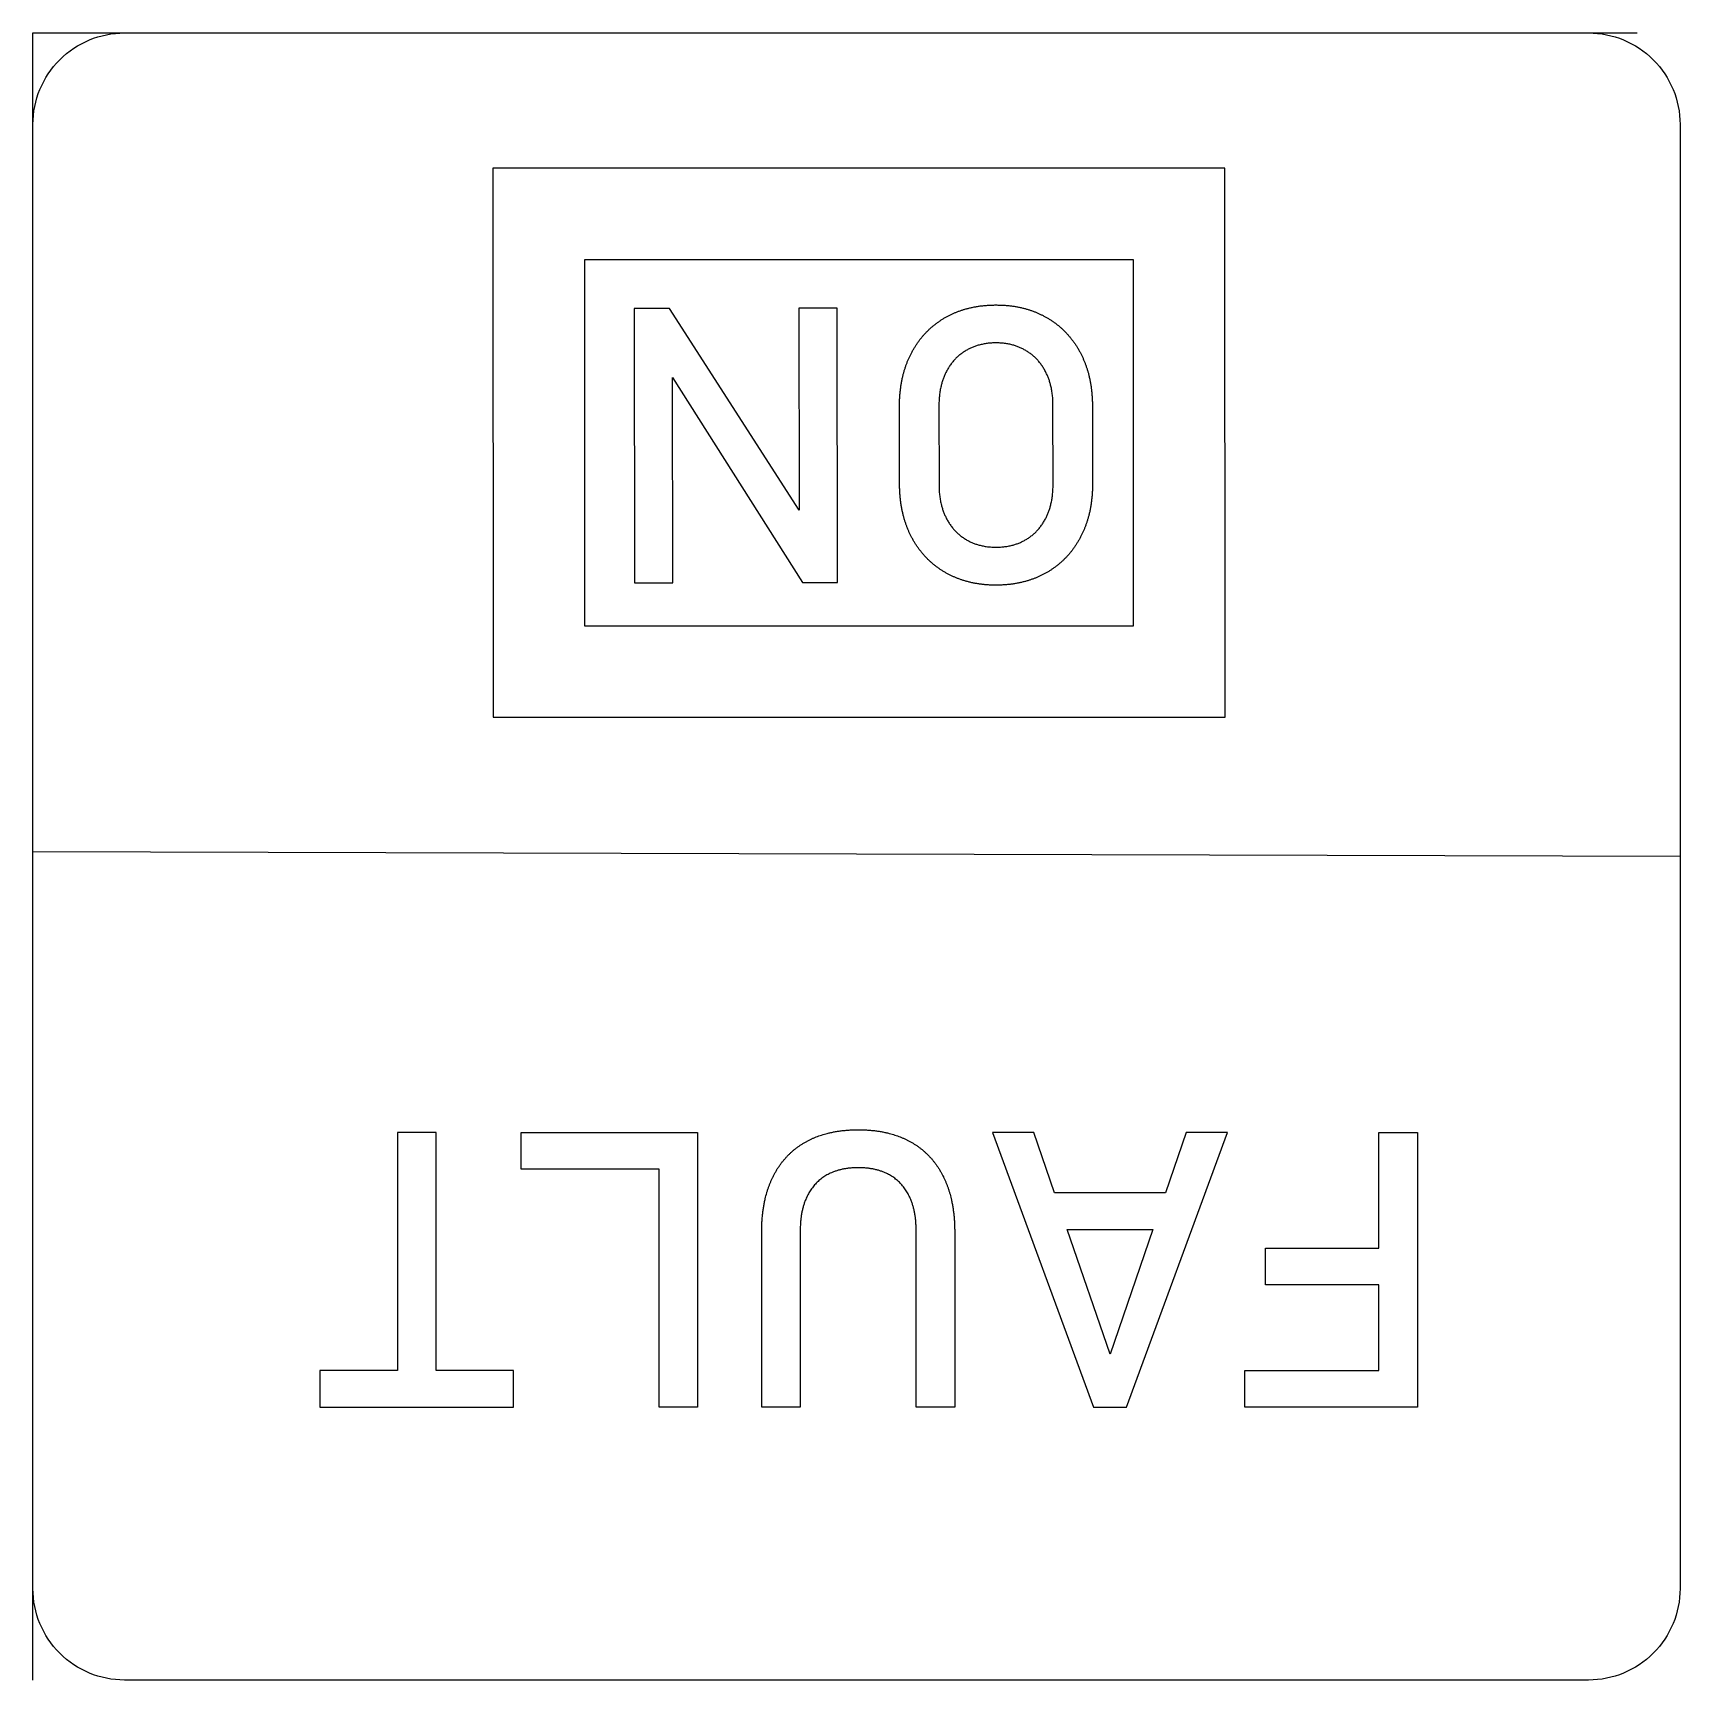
# Model space of a CAD drawing. Header units: millimetres. Extents: x -18 to 0, y -18 to 0.
import ezdxf

# ---------------------------------------------------------------- set-up
doc = ezdxf.new("R2010")
doc.units = ezdxf.units.MM
doc.layers.get('0').update_dxf_attribs({"linetype": 'CONTINUOUS'})

msp = doc.modelspace()

# ---------------------------------------------------------------- linework, layer by layer
for p, q in [((-18, -18), (-18, 0)), ((-18, 0), (-0.47, 0)), ((-8.529, -4.93), (-8.53, -4.08)), ((-8.099, -4.065), (-8.098, -4.944)), ((-6.852, -4.942), (-6.853, -4.063)), ((-6.422, -4.077), (-6.421, -4.927)), ((-18, -8.949), (-18, -8.849)), ((0, -9), (-18, -8.949)), ((-12.665, -12.417), (-12.665, -12.017)), ((-12.665, -12.017), (-10.948, -12.017)), ((-11.158, -12.017), (-10.738, -12.017)), ((-10.738, -12.017), (-10.738, -15.017)), ((-3.291, -12.017), (-2.87, -12.017)), ((-3.291, -13.279), (-3.291, -12.017)), ((-2.87, -12.017), (-2.87, -15.017)), ((-11.158, -12.417), (-12.665, -12.417)), ((-11.158, -15.017), (-11.158, -12.417)), ((-10.036, -15.017), (-10.036, -13.102)), ((-9.615, -13.088), (-9.615, -15.017)), ((-8.348, -15.017), (-8.348, -13.088)), ((-7.927, -13.102), (-7.927, -15.017)), ((-4.531, -13.68), (-4.531, -13.279)), ((-4.531, -13.279), (-3.291, -13.279)), ((-3.291, -13.68), (-4.531, -13.68)), ((-3.291, -14.616), (-3.291, -13.68)), ((-4.758, -15.017), (-4.758, -14.616)), ((-4.758, -14.616), (-3.291, -14.616)), ((-10.738, -15.017), (-11.158, -15.017)), ((-9.615, -15.017), (-10.036, -15.017)), ((-7.927, -15.017), (-8.348, -15.017)), ((-3.077, -15.017), (-4.758, -15.017)), ((-2.87, -15.017), (-3.291, -15.017))]:
    msp.add_line(p, q)
msp.add_lwpolyline([(-1, 0, -0.414214), (0, -1), (0, -17, -0.414214), (-1, -18), (-17, -18, -0.414214), (-18, -17), (-18, -1, -0.414214), (-17, 0)], format="xyb", close=True)
for points in [[(-4.974, -1.478), (-12.974, -1.478), (-12.972, -7.478), (-4.972, -7.478)], [(-11.972, -6.478), (-5.972, -6.478), (-5.974, -2.478), (-11.974, -2.478)], [(-9.591, -6.006), (-9.209, -6.006), (-9.212, -3.008), (-9.629, -3.008), (-9.627, -5.215), (-11.042, -3.01), (-11.428, -3.01), (-11.425, -6.008), (-11.008, -6.008), (-11.011, -3.767)], [(-14.016, -12.017), (-14.016, -14.617), (-14.864, -14.617), (-14.864, -15.017), (-12.747, -15.017), (-12.747, -14.617), (-13.595, -14.617), (-13.595, -12.017)], [(-6.409, -15.017), (-6.05, -15.017), (-4.944, -12.017), (-5.398, -12.017), (-5.624, -12.675), (-6.835, -12.675), (-7.061, -12.017), (-7.515, -12.017)], [(-6.697, -13.075), (-5.761, -13.075), (-6.229, -14.437)]]:
    msp.add_lwpolyline(points, close=True)
for points in [[(-8.03, -3.11), (-7.791, -2.973), (-7.477, -2.973)], [(-7.477, -2.973), (-7.164, -2.972), (-6.924, -3.109)], [(-8.4, -3.499), (-8.269, -3.248), (-8.03, -3.11)], [(-6.924, -3.109), (-6.685, -3.246), (-6.553, -3.497)], [(-7.477, -3.387), (-7.662, -3.388), (-7.804, -3.471)], [(-7.15, -3.471), (-7.291, -3.387), (-7.477, -3.387)], [(-8.53, -4.08), (-8.531, -3.75), (-8.4, -3.499)], [(-7.804, -3.471), (-7.945, -3.555), (-8.022, -3.709)], [(-6.931, -3.708), (-7.008, -3.554), (-7.15, -3.471)], [(-6.553, -3.497), (-6.422, -3.747), (-6.422, -4.077)], [(-8.022, -3.709), (-8.099, -3.863), (-8.099, -4.065)], [(-6.853, -4.063), (-6.853, -3.861), (-6.931, -3.708)], [(-8.398, -5.51), (-8.529, -5.26), (-8.529, -4.93)], [(-8.098, -4.944), (-8.098, -5.146), (-8.02, -5.3)], [(-6.929, -5.298), (-6.852, -5.145), (-6.852, -4.942)], [(-6.421, -4.927), (-6.42, -5.258), (-6.551, -5.508)], [(-8.02, -5.3), (-7.943, -5.453), (-7.801, -5.537)], [(-7.147, -5.536), (-7.006, -5.452), (-6.929, -5.298)], [(-8.027, -5.898), (-8.266, -5.761), (-8.398, -5.51)], [(-7.801, -5.537), (-7.66, -5.62), (-7.474, -5.62)], [(-7.474, -5.62), (-7.288, -5.62), (-7.147, -5.536)], [(-6.551, -5.508), (-6.682, -5.759), (-6.921, -5.897)], [(-7.474, -6.035), (-7.787, -6.035), (-8.027, -5.898)], [(-6.921, -5.897), (-7.16, -6.034), (-7.474, -6.035)], [(-9.551, -12.117), (-9.314, -11.986), (-8.98, -11.986)], [(-8.98, -11.986), (-8.647, -11.986), (-8.411, -12.117)], [(-9.912, -12.499), (-9.788, -12.248), (-9.551, -12.117)], [(-8.411, -12.117), (-8.175, -12.248), (-8.051, -12.499)], [(-8.98, -12.401), (-9.283, -12.401), (-9.449, -12.58)], [(-8.513, -12.58), (-8.678, -12.401), (-8.98, -12.401)], [(-10.036, -13.102), (-10.036, -12.749), (-9.912, -12.499)], [(-9.449, -12.58), (-9.615, -12.76), (-9.615, -13.088)], [(-8.348, -13.088), (-8.348, -12.76), (-8.513, -12.58)], [(-8.051, -12.499), (-7.927, -12.749), (-7.927, -13.102)]]:
    msp.add_open_spline(points, degree=2)

doc.saveas('drawing.dxf')
